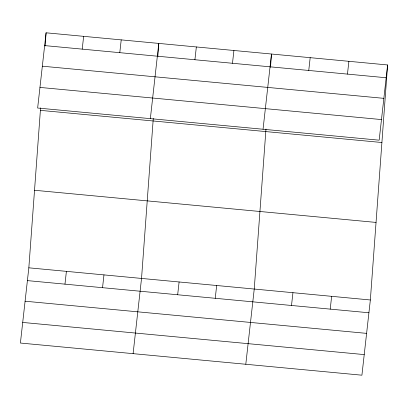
<?xml version="1.0" encoding="UTF-8"?>
<svg xmlns="http://www.w3.org/2000/svg" width="408" height="408" viewBox="0 0 408 408"><rect width="100%" height="100%" fill="white"/><g stroke="black" fill="none" stroke-linecap="round" stroke-linejoin="round"><path stroke-width="0.61" d="M387.6 64.959L379.165 140.179L37.648 108.023L46.084 32.803L387.6 64.959L370.352 299.977L361.916 375.197L20.4 343.041L28.835 267.821L40.576 107.84M45.11 46.048L46.084 32.803M153.275 118.448L141.535 278.435L133.1 353.649M157.814 56.656L158.783 43.416L150.348 118.631M265.98 129.061L254.24 289.048L245.8 364.262M270.514 67.269L271.483 54.029L263.048 129.244M82.217 49.133L83.65 36.343M64.969 284.152L66.402 271.361M119.784 52.668L121.217 39.877M102.536 287.686L103.969 274.895M194.917 59.741L196.35 46.951M177.669 294.76L179.102 281.974M232.484 63.281L233.917 50.49M215.235 298.299L216.674 285.508M308.754 70.462L310.187 57.671M291.511 305.48L292.944 292.689M347.458 74.103L348.896 61.317M330.215 309.126L331.648 296.335M44.651 45.594L386.167 77.749M42.34 66.193L383.857 98.348M39.959 87.419L381.475 119.575M40.392 110.359L381.908 142.514M34.527 190.266L376.043 222.421M28.835 267.821L370.352 299.977M27.402 280.612L368.919 312.768M25.092 301.216L366.608 333.372M22.71 322.437L364.227 354.593"/></g></svg>
